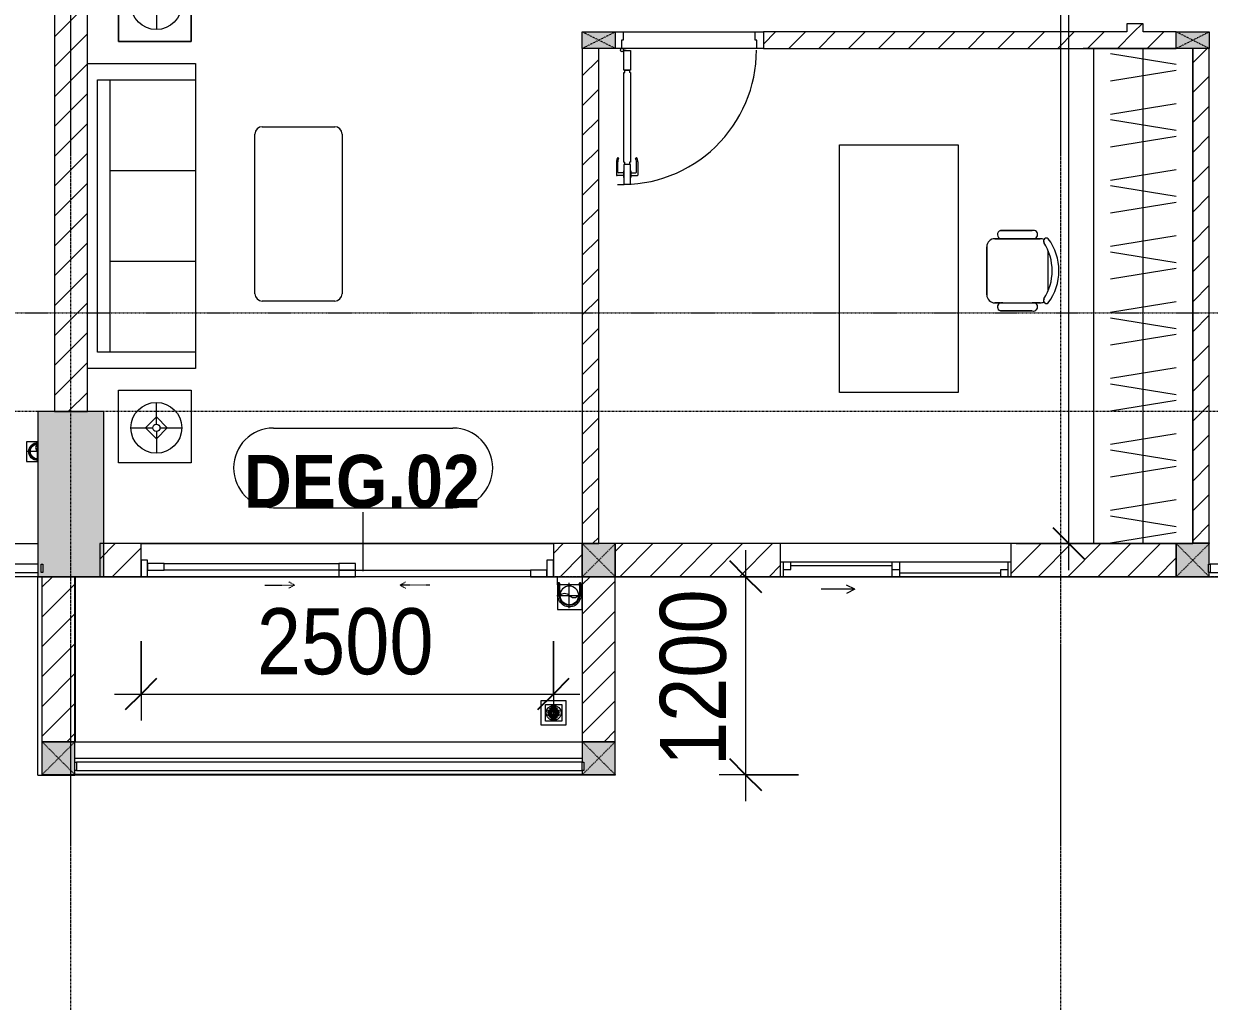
# Model space of a CAD drawing. Header units: millimetres. Extents: x 962 to 241049, y -15958 to 84407.
# Drawn here: x 162846 to 170032, y 21964 to 27887 of the extents above; entities that cross this region are included whole.
import ezdxf

# ---------------------------------------------------------------- set-up
doc = ezdxf.new("R2010")
doc.units = ezdxf.units.MM
for name, pattern in [('Dash', [6, 3, -3]), ('Dash Dot 3_16_', [7.9375, 4.7625, -1.5875, 0, -1.5875]), ('Grid Line', [22.225, 12.7, -3.175, 3.175, -3.175]), ('IMPORT-CENTER _3_', [10.16, 6.35, -1.27, 1.27, -1.27])]:
    doc.linetypes.add(name, pattern=pattern)
for name, color, linetype, lineweight in [('0-1', 7, 'Continuous', 5), ('A-ANNO-DIMS', 211, 'Continuous', 9), ('A-ANNO-DIMS-160', 211, 'Continuous', 9), ('A-DETL-GENF-1', 9, 'Continuous', 9), ('A-DOOR', 31, 'Continuous', 9), ('A-DOOR-1', 254, 'Continuous', 9), ('A-DOOR-2', 9, 'Continuous', 9), ('A-DOOR-FRAM', 31, 'Continuous', 9), ('A-DOOR-HDLN', 31, 'Dash', 9), ('A-DOOR-IDEN', 31, 'Continuous', 9), ('A-FLOR', 192, 'Continuous', 9), ('A-FLOR-1', 250, 'Continuous', 9), ('A-FLOR-2', 9, 'Continuous', 9), ('A-FLOR-HRAL', 11, 'Continuous', 9), ('A-FLOR-HRAL-1', 254, 'Continuous', 9), ('A-FLOR-HRAL-2', 9, 'Continuous', 9), ('A-GLAZ', 151, 'Continuous', 9), ('A-WALL', 113, 'Continuous', 9), ('A-WALL-1', 253, 'Continuous', 18), ('A-WALL-2', 9, 'Continuous', 9), ('A-WALL-3', 113, 'Continuous', 18), ('A-WALL-PATT-1', 10, 'Continuous', 9), ('A-WALL-PATT-2', 111, 'Continuous', 9), ('G-ANNO-SYMB-1', 111, 'Dash Dot 3_16_', 18), ('G-IMPT', 8, 'Continuous', 9), ('G-IMPT-2', 8, 'IMPORT-CENTER _3_', 9), ('I-FURN', 30, 'Continuous', 9), ('I-FURN-1', 254, 'Continuous', 9), ('M-EQPM', 50, 'Continuous', 9), ('S-COLS', 52, 'Continuous', 9), ('S-COLS-1', 52, 'Continuous', 5), ('S-COLS-2', 7, 'Continuous', 18), ('S-COLS-4', 254, 'Continuous', 9), ('S-COLS-5', 253, 'Continuous', 18), ('S-COLS-6', 52, 'Continuous', 18), ('S-COLS-7', 52, 'Dash', 9), ('S-COLS-HDLN', 52, 'Dash', 9), ('S-COLS-HDLN-1', 9, 'Dash', 9), ('S-GRID-1', 1, 'Grid Line', 9)]:
    doc.layers.add(name, color=color, linetype=linetype, lineweight=lineweight)
doc.styles.add('Arial_B_5', font='arialbd_0.ttf', dxfattribs={"width": 0.9, "height": 320})
doc.styles.add('UTM Avo', font='UTM Avo.ttf', dxfattribs={"width": 0.9, "height": 400})
doc.dimstyles.new('1_Dim_chi_tiet_2_5', dxfattribs={"dimscale": 304.8, "dimtxt": 399.720379, "dimasz": 0.629921, "dimexe": 0.524934, "dimexo": 0.0625, "dimgap": 0.052493, "dimtad": 1, "dimdec": 0, "dimrnd": 5, "dimzin": 0, "dimdsep": 46, "dimtxsty": 'UTM Avo', "dimblk1": 'OBLIQUE', "dimblk2": 'OBLIQUE', "dimsah": 1, "dimcen": 0.09, "dimdle": 0.524934, "dimazin": 0, "dimtfac": 1, "dimtdec": 4, "dimtix": 1, "dimtmove": 0, "dimatfit": 3, "dimfxl": 1.049869, "dimfxlon": 1, "dimtvp": 1, "dimtolj": 1, "dimtzin": 0, "dimarcsym": 2})
doc.dimstyles.new('1_Dim_chi_tiet_2_5_1', dxfattribs={"dimscale": 304.8, "dimtxt": 399.720379, "dimasz": 0.629921, "dimexe": 0.524934, "dimexo": 0.0625, "dimgap": 0.052493, "dimtad": 1, "dimdec": 0, "dimrnd": 5, "dimzin": 0, "dimdsep": 46, "dimtxsty": 'UTM Avo', "dimblk1": 'OBLIQUE', "dimblk2": 'OBLIQUE', "dimsah": 1, "dimcen": 0.09, "dimdle": 0.524934, "dimazin": 0, "dimtfac": 1, "dimtdec": 4, "dimtix": 1, "dimtmove": 0, "dimatfit": 3, "dimfxl": 1.049869, "dimfxlon": 1, "dimtvp": 1, "dimtolj": 1, "dimtzin": 0, "dimarcsym": 2})
pattern_1 = [(45, (0, 0), (-90.50967, 90.50967), [])]
pattern_2 = [(45, (63179.03, 0), (-90.50967, 90.50967), [])]

# ---------------------------------------------------------------- blocks, each defined once
blk = doc.blocks.new('NCV_TKTC_KET CAU_rvt-1-TKCS_MB TẦNG 1')
at = {"layer": 'S-COLS-1'}
h = blk.add_hatch(color=256, dxfattribs=at)
h.paths.add_polyline_path([(100152.6, 24536.9), (100152.6, 25536.9), (99752.6, 25536.9), (99752.6, 24536.9), (99782.6, 24536.9)])
h.paths.add_polyline_path([(99782.6, 24561.9), (99772.6, 24561.9), (99772.6, 24611.9), (99782.6, 24611.9)])
at = {"layer": 'A-FLOR-1'}
for p, q in [((106852.6, 24736.9), (106852.6, 24741.9)), ((103252.6, 23336.9), (103252.6, 24536.9)), ((106852.6, 24535.2), (107977.6, 24535.2)), ((99977.5, 23336.9), (103052.6, 23336.9))]:
    blk.add_line(p, q, dxfattribs=at)
at = {"layer": 'S-COLS-2'}
for p, q in [((100152.6, 25536.9), (99752.6, 25536.9)), ((99752.6, 25536.9), (99752.6, 24536.9)), ((100152.6, 24536.9), (100152.6, 25536.9)), ((99752.6, 24536.9), (100152.6, 24536.9))]:
    blk.add_line(p, q, dxfattribs=at)
blk = doc.blocks.new('DOOR_CW_01 CANH MO-PANEL KINH - DIW_01-900x2200-CỬA GỖ VÂN LAMINATE-V5-TKCS_MB TẦNG 1')
at = {"layer": 'A-DETL-GENF-1'}
for p, q in [((-397, -182), (-397, -62)), ((-397, -62), (-357, -62)), ((-357, -62), (-357, -182)), ((-357, -182), (-397, -182)), ((-397, -196), (-391, -196)), ((-397, -738), (-397, -196)), ((-391, -196), (-391, -182)), ((-391, -182), (-363, -182)), ((-363, -182), (-363, -196)), ((-357, -196), (-363, -196)), ((-357, -196), (-357, -738)), ((-433.9, -711.2), (-427.3, -715.8)), ((-320.1, -711.2), (-326.7, -715.8)), ((-442, -737), (-442, -816.5)), ((-434, -799.5), (-434, -737)), ((-397, -738), (-391, -738)), ((-357, -752), (-397, -752)), ((-397, -752), (-397, -872)), ((-391, -752), (-391, -738)), ((-363, -752), (-391, -752)), ((-357, -738), (-363, -738)), ((-363, -738), (-363, -752)), ((-357, -872), (-357, -752)), ((-320, -799.5), (-320, -737)), ((-312, -737), (-312, -816.5)), ((-399, -820.5), (-438, -820.5)), ((-399, -803.5), (-430, -803.5)), ((-399, -792.2), (-399, -831.8)), ((-397, -792.2), (-399, -792.2)), ((-399, -831.8), (-397, -831.8)), ((-397, -792.2), (-397, -831.8)), ((-357, -792.2), (-357, -831.8)), ((-357, -792.2), (-355, -792.2)), ((-355, -831.8), (-357, -831.8)), ((-355, -792.2), (-355, -831.8)), ((-355, -803.5), (-324, -803.5)), ((-355, -820.5), (-316, -820.5)), ((-397, -872), (-357, -872))]:
    blk.add_line(p, q, dxfattribs=at)
blk.add_circle((-407, -60), 10, dxfattribs=at)
for centre, radius, start, end in [((-407, -60), 814, 268, 0), ((-397, -737), 45, 145, 180), ((-397, -737), 37, 145, 180), ((-357, -737), 37, 0, 35), ((-357, -737), 45, 360, 35), ((-438, -816.5), 4, 180, 270), ((-430, -799.5), 4, 180, 270), ((-324, -799.5), 4, 270, 0), ((-316, -816.5), 4, 270, 0)]:
    blk.add_arc(centre, radius, start, end, dxfattribs=at)
at = {"layer": 'A-DOOR-2'}
for p, q in [((-448.4, 50), (-400, 50)), ((-400, 50), (-400, 0)), ((400, 0), (400, 50)), ((400, 50), (450, 50)), ((450, 50), (450, -50)), ((-410, -50), (-448.4, -50)), ((-410, 0), (-410, -50)), ((-400, 0), (-410, 0)), ((-407, -50), (-382, -50)), ((410, 0), (400, 0)), ((410, -50), (410, 0)), ((450, -50), (410, -50))]:
    blk.add_line(p, q, dxfattribs=at)
blk = doc.blocks.new('TU DO LV A - TU DO LV A-451134-TKCS_MB TẦNG 1')
at = {"layer": 'I-FURN'}
for p, q in [((0, 0), (3000, 0)), ((4.3, -101), (68.9, -499)), ((169, -101), (104.4, -499)), ((202.5, -101), (267.1, -499)), ((404.3, -101), (468.9, -499)), ((569, -101), (504.4, -499)), ((602.5, -101), (667.1, -499)), ((804.3, -101), (868.9, -499)), ((969, -101), (904.4, -499)), ((1002.5, -101), (1067.1, -499)), ((1204.3, -101), (1268.9, -499)), ((1369, -101), (1304.4, -499)), ((1402.5, -101), (1467.1, -499)), ((1604.3, -101), (1668.9, -499)), ((1769, -101), (1704.4, -499)), ((1802.5, -101), (1867.1, -499)), ((2004.3, -101), (2068.9, -499)), ((2169, -101), (2104.4, -499)), ((2202.5, -101), (2267.1, -499)), ((2404.3, -101), (2468.9, -499)), ((2569, -101), (2504.4, -499)), ((2602.5, -101), (2667.1, -499)), ((2804.3, -101), (2868.9, -499)), ((2969, -101), (2904.4, -499)), ((0, -300), (3000, -300)), ((5, -600), (0, -600))]:
    blk.add_line(p, q, dxfattribs=at)
at = {"layer": 'I-FURN-1'}
for p, q in [((0, 0), (3000, 0)), ((5, -600), (0, -600))]:
    blk.add_line(p, q, dxfattribs=at)
blk = doc.blocks.new('BAN LV A - BAN LV A_dwg_ban hoc2-348006-TKCS_MB TẦNG 1')
at = {"layer": 'I-FURN'}
for p, q in [((145.8, 437.4), (-145.8, 437.4)), ((-194.4, 388.8), (-194.4, 113.4)), ((194.4, 113.4), (194.4, 388.8)), ((-243, 354.4), (-243, 162)), ((194.4, 351.4), (194.4, 150.8)), ((243.7, 162), (243.7, 354.4)), ((-120.5, 64.8), (120.5, 64.8))]:
    blk.add_line(p, q, dxfattribs=at)
at = {"layer": 'I-FURN', "flags": 128}
blk.add_lwpolyline([(-737.8, 610.5), (-737.8, 1330.5), (-154.9, 1330.5), (762.2, 1330.5), (762.2, 610.5)], close=True, dxfattribs=at)
at = {"layer": 'I-FURN'}
for centre, radius, start, end in [((-145.8, 388.8), 48.6, 90, 180), ((145.8, 388.8), 48.6, 360, 90), ((-218.7, 347.3), 25.3, 343.7398, 163.7398), ((219.4, 347.3), 25.3, 16.2602, 170.70537), ((-218.7, 154.9), 25.3, 163.7398, 16.2602), ((219.4, 154.9), 25.3, 189.29463, 16.2602), ((-180.2, 75.4), 17.8, 57.97259, 216.69006), ((-145.8, 113.4), 48.6, 180, 207.58444), ((0, 359.3), 318.2, 237.57575, 302.42425), ((180.2, 75.4), 17.8, 323.30994, 122.02741), ((145.8, 113.4), 48.6, 332.41556, 0), ((0, 324), 324, 233.1301, 306.8699)]:
    blk.add_arc(centre, radius, start, end, dxfattribs=at)
blk = doc.blocks.new('BAN LV A - BAN LV A_dwg-348005-TKCS_MB TẦNG 1')
at = {"extrusion": (0, 0, -1), "zscale": -1, "rotation": 180}
blk.add_blockref('BAN LV A - BAN LV A_dwg_ban hoc2-348006-TKCS_MB TẦNG 1', (-729, 1383.7), dxfattribs=at)
blk = doc.blocks.new('BAN LV A - BAN LV A-401069-TKCS_MB TẦNG 1')
at = {"layer": 'I-FURN-1'}
for p, q in [((-8.8, -53.2), (1491.2, -53.2)), ((-8.8, -773.2), (-8.8, -53.2)), ((1491.2, -53.2), (1491.2, -773.2)), ((1491.2, -773.2), (-8.8, -773.2)), ((534.6, -1029.3), (534.6, -994.9)), ((583.2, -946.3), (874.8, -946.3)), ((923.4, -994.9), (923.4, -1032.3)), ((486, -1221.7), (486, -1029.3)), ((972.7, -1029.3), (972.7, -1221.7)), ((534.6, -1270.3), (534.6, -1235.9)), ((923.4, -1232.9), (923.4, -1270.3))]:
    blk.add_line(p, q, dxfattribs=at)
for centre, radius, start, end in [((583.2, -994.9), 48.6, 90, 180), ((874.8, -994.9), 48.6, 0, 90), ((510.3, -1036.4), 25.3, 16.2602, 163.7398), ((948.4, -1036.4), 25.3, 16.2602, 170.70537), ((510.3, -1228.8), 25.3, 163.7398, 343.7398), ((548.9, -1308.3), 17.8, 119.40397, 216.69006), ((583.2, -1270.3), 48.6, 180, 207.58444), ((874.8, -1270.3), 48.6, 332.41556, 0), ((909.2, -1308.3), 17.8, 323.30994, 60.59603), ((948.4, -1228.8), 25.3, 189.29463, 16.2602), ((729, -1059.7), 324, 233.1301, 306.8699)]:
    blk.add_arc(centre, radius, start, end, dxfattribs=at)
at = {"extrusion": (0, 0, -1), "zscale": -1, "rotation": 180}
blk.add_blockref('BAN LV A - BAN LV A_dwg-348005-TKCS_MB TẦNG 1', (0, 0), dxfattribs=at)
blk = doc.blocks.new('LOBBY_SOFA_1 - LOBBY_SOFA_1-852725-TKCS_MB TẦNG 1')
at = {"layer": 'I-FURN'}
for p, q in [((-2128.3, 1548.5), (-1160.3, 1548.5)), ((-2172.3, 1064.5), (-2172.3, 1504.5)), ((-1116.3, 1504.5), (-1116.3, 1064.5)), ((-1160.3, 1020.5), (-2128.3, 1020.5)), ((-2556, 660), (-708, 660)), ((-2556, 4.9), (-2556, 660)), ((-2457, 66), (-2457, 660)), ((-1907, 143), (-1907, 660)), ((-1357, 143), (-1357, 660)), ((-807, 660), (-807, 66)), ((-708, 660), (-708, 4.9)), ((-2688.2, 633.5), (-3128.2, 633.5)), ((-3128.2, 633.5), (-3128.2, 193.5)), ((-2915.4, 445), (-2915.4, 577)), ((-2688.2, 193.5), (-2688.2, 633.5)), ((-575.9, 633.5), (-135.9, 633.5)), ((-575.9, 193.5), (-575.9, 633.5)), ((-348.6, 445), (-348.6, 577)), ((-135.9, 633.5), (-135.9, 193.5)), ((-2981.4, 423), (-2915.4, 489)), ((-2915.4, 489), (-2849.4, 423)), ((-348.6, 489), (-414.6, 423)), ((-282.6, 423), (-348.6, 489)), ((-2937.4, 423), (-3069.4, 423)), ((-2915.4, 357), (-2981.4, 423)), ((-2849.4, 423), (-2915.4, 357)), ((-2915.4, 269), (-2915.4, 401)), ((-2893.4, 423), (-2761.4, 423)), ((-370.6, 423), (-502.6, 423)), ((-414.6, 423), (-348.6, 357)), ((-348.6, 357), (-282.6, 423)), ((-348.6, 269), (-348.6, 401)), ((-326.6, 423), (-194.6, 423)), ((-3128.2, 193.5), (-2688.2, 193.5)), ((-135.9, 193.5), (-575.9, 193.5)), ((-807, 143), (-2457, 143)), ((-807, 66), (-2457, 66))]:
    blk.add_line(p, q, dxfattribs=at)
for centre, radius in [((-2915.4, 423), 154), ((-348.6, 423), 154), ((-2915.4, 423), 22), ((-348.6, 423), 22)]:
    blk.add_circle(centre, radius, dxfattribs=at)
for centre, start, end in [((-2128.3, 1504.5), 90, 180), ((-1160.3, 1504.5), 0, 90), ((-2128.3, 1064.5), 180, 270), ((-1160.3, 1064.5), 270, 0)]:
    blk.add_arc(centre, 44, start, end, dxfattribs=at)
at = {"layer": 'I-FURN-1'}
for p, q in [((-2128.3, 1548.5), (-1160.3, 1548.5)), ((-2172.3, 1064.5), (-2172.3, 1504.5)), ((-1116.3, 1504.5), (-1116.3, 1064.5)), ((-1160.3, 1020.5), (-2128.3, 1020.5)), ((-2556, 660), (-708, 660)), ((-2556, 4.9), (-2556, 660)), ((-708, 660), (-708, 4.9)), ((-3128.2, 633.5), (-2688.2, 633.5)), ((-3128.2, 193.5), (-3128.2, 633.5)), ((-2688.2, 633.5), (-2688.2, 193.5)), ((-575.9, 633.5), (-135.9, 633.5)), ((-575.9, 193.5), (-575.9, 633.5)), ((-135.9, 633.5), (-135.9, 193.5)), ((-2688.2, 193.5), (-3128.2, 193.5)), ((-135.9, 193.5), (-575.9, 193.5))]:
    blk.add_line(p, q, dxfattribs=at)
for centre, start, end in [((-2128.3, 1504.5), 90, 180), ((-1160.3, 1504.5), 0, 90), ((-2128.3, 1064.5), 180, 270), ((-1160.3, 1064.5), 270, 0)]:
    blk.add_arc(centre, 44, start, end, dxfattribs=at)
blk = doc.blocks.new('Railing - 50 x 10mm-457210-TKCS_MB TẦNG 1')
at = {"layer": 'A-FLOR-HRAL-2'}
for p, q in [((25, 5), (-25, 5)), ((-25, 5), (-25, -5)), ((25, -5), (25, 5)), ((-25, -5), (25, -5))]:
    blk.add_line(p, q, dxfattribs=at)
blk = doc.blocks.new('Railing - Railing-641383-TKCS_MB TẦNG 1')
at = {"layer": 'A-FLOR-HRAL-2'}
for p, q in [((85044.1, 15351.2), (83949.1, 15351.2)), ((83949.1, 15301.2), (85044.1, 15301.2))]:
    blk.add_line(p, q, dxfattribs=at)
at = {"extrusion": (0, 0, -1), "zscale": -1, "rotation": 90.00000000000072}
for p in [(-83944.1, 15326.2), (-85069.1, 15326.2)]:
    blk.add_blockref('Railing - 50 x 10mm-457210-TKCS_MB TẦNG 1', p, dxfattribs=at)
blk = doc.blocks.new('Railing - Railing-641386-TKCS_MB TẦNG 1')
at = {"layer": 'A-FLOR-HRAL-2'}
for p, q in [((76844.1, 15351.2), (75749.1, 15351.2)), ((75749.1, 15301.2), (76844.1, 15301.2))]:
    blk.add_line(p, q, dxfattribs=at)
at = {"extrusion": (0, 0, -1), "zscale": -1, "rotation": 90.00000000000072}
for p in [(-75744.1, 15326.2), (-76869.1, 15326.2)]:
    blk.add_blockref('Railing - 50 x 10mm-457210-TKCS_MB TẦNG 1', p, dxfattribs=at)
blk = doc.blocks.new('G1_SOF - BO TRU - 100x200-746114-TKCS_MB TẦNG 1')
at = {"layer": 'S-COLS'}
blk.add_hatch(color=256, dxfattribs=at).paths.add_polyline_path([(-50, -100), (50, -100), (50, 100), (-50, 100)])
at = {"layer": 'S-COLS-5'}
for p, q in [((-50, 100), (50, 100)), ((-50, -100), (-50, 100)), ((50, 100), (50, -100)), ((50, -100), (-50, -100))]:
    blk.add_line(p, q, dxfattribs=at)
at = {"layer": 'S-COLS-HDLN-1'}
for p, q in [((50, -100), (-50, 100)), ((-50, -100), (50, 100))]:
    blk.add_line(p, q, dxfattribs=at)
blk = doc.blocks.new('NCV_TKTC_TANG 1_rvt-1-TKCS_MB TẦNG 1')
at = {"layer": 'A-WALL-PATT-1'}
h = blk.add_hatch(dxfattribs=at)
h.set_pattern_fill('FP_1', color=256, style=0, pattern_type=2)
h.set_pattern_definition(pattern_1)
h.paths.add_polyline_path([(106452.6, 27836.9), (106452.6, 27886.9), (106352.6, 27886.9), (106352.6, 27836.9)])
h.paths.add_polyline_path([(106452.6, 28786.9), (106452.6, 28836.9), (106352.6, 28836.9), (106352.6, 28786.9)])
h = blk.add_hatch(dxfattribs=at)
h.set_pattern_fill('FP_1', color=256, style=0, pattern_type=2)
h.set_pattern_definition(pattern_1)
h.paths.add_polyline_path([(104150.9, 27736.9), (106652.6, 27736.9), (106652.6, 27836.9), (104150.9, 27836.9)])
h = blk.add_hatch(dxfattribs=at)
h.set_pattern_fill('FP_1', color=256, style=0, pattern_type=2)
h.set_pattern_definition(pattern_1)
h.paths.add_polyline_path([(103152.6, 24736.9), (103152.6, 27736.9), (103052.6, 27736.9), (103052.6, 24736.9)])
h = blk.add_hatch(dxfattribs=at)
h.set_pattern_fill('FP_1', color=256, style=0, pattern_type=2)
h.set_pattern_definition(pattern_1)
h.paths.add_polyline_path([(106752.6, 24741.9), (106852.6, 24741.9), (106852.6, 27736.9), (106752.6, 27736.9), (106752.6, 25733.3)])
at = {"layer": 'A-FLOR-2'}
for p, q in [((103300.9, 27836.9), (104100.9, 27836.9)), ((104110.9, 27736.9), (103290.9, 27736.9)), ((106152.6, 27736.9), (106088.2, 27736.9)), ((106652.6, 27736.9), (106152.6, 27736.9)), ((106752.6, 27736.9), (106652.6, 27736.9)), ((106752.6, 24741.9), (106752.6, 27736.9)), ((100377.6, 24736.9), (102877.6, 24736.9)), ((102877.6, 24736.9), (100377.6, 24736.9)), ((106088.2, 24736.9), (106152.6, 24736.9)), ((106152.6, 24736.9), (106752.6, 24736.9)), ((106752.6, 24736.9), (106752.6, 24741.9)), ((106852.6, 24741.9), (106852.6, 24736.9)), ((99977.6, 24536.9), (99977.6, 23536.9)), ((100417.6, 24536.9), (101577.6, 24536.9)), ((99977.6, 23536.9), (103052.6, 23536.9))]:
    blk.add_line(p, q, dxfattribs=at)
at = {"layer": 'A-WALL-1'}
for p, q in [((106452.6, 27886.9), (106352.6, 27886.9)), ((106352.6, 27886.9), (106352.6, 27836.9)), ((106452.6, 27836.9), (106452.6, 27886.9)), ((106352.6, 27836.9), (104150.9, 27836.9)), ((104150.9, 27836.9), (104150.9, 27736.9)), ((106652.6, 27836.9), (106452.6, 27836.9)), ((103052.6, 27736.9), (103052.6, 24736.9)), ((103152.6, 24736.9), (103152.6, 27736.9)), ((104150.9, 27736.9), (106652.6, 27736.9)), ((106752.6, 27736.9), (106752.6, 24741.9)), ((106852.6, 24741.9), (106852.6, 27736.9)), ((103052.6, 24736.9), (103152.6, 24736.9)), ((106752.6, 24741.9), (106852.6, 24741.9))]:
    blk.add_line(p, q, dxfattribs=at)
at = {"layer": 'A-WALL-2'}
for p, q in [((103300.9, 27836.9), (104100.9, 27836.9)), ((104110.9, 27736.9), (103290.9, 27736.9)), ((98652.9, 24736.9), (99752.6, 24736.9)), ((99752.6, 24536.9), (98652.9, 24536.9))]:
    blk.add_line(p, q, dxfattribs=at)
at = {"layer": 'A-DOOR-1'}
blk.add_blockref('DOOR_CW_01 CANH MO-PANEL KINH - DIW_01-900x2200-CỬA GỖ VÂN LAMINATE-V5-TKCS_MB TẦNG 1', (103700.9, 27786.9), dxfattribs=at)
at = {"layer": 'A-FLOR-HRAL-1'}
for name in ['Railing - Railing-641386-TKCS_MB TẦNG 1', 'Railing - Railing-641383-TKCS_MB TẦNG 1']:
    blk.add_blockref(name, (22908.5, 9260.7), dxfattribs=at)
at = {"layer": 'I-FURN-1'}
for name, p, rotation in [('LOBBY_SOFA_1 - LOBBY_SOFA_1-852725-TKCS_MB TẦNG 1', (100047.7, 25090.4), 269.9999999999993), ('TU DO LV A - TU DO LV A-451134-TKCS_MB TẦNG 1', (106152.6, 24736.9), 89.9999999999999), ('BAN LV A - BAN LV A-401069-TKCS_MB TẦNG 1', (104557.8, 25661.2), 90.0000000000001)]:
    blk.add_blockref(name, p, dxfattribs=dict(at, rotation=rotation))
at = {"layer": 'S-COLS-4', "rotation": 90.00000000000037}
for p in [(103152.6, 27786.9), (106752.6, 27786.9)]:
    blk.add_blockref('G1_SOF - BO TRU - 100x200-746114-TKCS_MB TẦNG 1', p, dxfattribs=at)
blk = doc.blocks.new('1_FAMILY RVT - W01-WxH 1400x1400xmm-389822-TKCS_MB TẦNG 1')
at = {"layer": 'A-GLAZ'}
for p, q in [((248.4, 172.39), (299.2, 197.79)), ((248.4, 172.39), (299.2, 146.99)), ((248.4, 172.39), (451.6, 172.39)), ((-700, 96.19), (-700, -103.81)), ((700, 96.19), (-700, 96.19)), ((-700, 96.19), (-636.5, 96.19)), ((-680.95, 96.19), (-680.95, 7.29)), ((-636.5, 96.19), (-22.225, 96.19)), ((-636.5, 96.19), (-636.5, 51.74)), ((-636.5, 73.965), (-22.225, 73.965)), ((-22.225, 7.29), (-22.225, 96.19)), ((-22.225, 96.19), (22.225, 96.19)), ((22.225, 96.19), (680.95, 96.19)), ((22.225, 96.19), (22.225, 7.29)), ((680.95, 96.19), (700, 96.19)), ((680.95, 96.19), (680.95, 7.29)), ((700, -103.81), (700, 96.19)), ((-700, 7.29), (-680.95, 7.29)), ((-636.5, 51.74), (-680.95, 51.74)), ((-680.95, 7.29), (-22.225, 7.29)), ((22.225, 51.74), (-22.225, 51.74)), ((-22.225, 7.29), (22.225, 7.29)), ((22.225, 29.515), (636.5, 29.515)), ((22.225, 7.29), (636.5, 7.29)), ((636.5, 51.74), (636.5, 7.29)), ((680.95, 51.74), (636.5, 51.74)), ((636.5, 7.29), (700, 7.29)), ((-700, -103.81), (700, -103.81))]:
    blk.add_line(p, q, dxfattribs=at)
blk = doc.blocks.new('DEG_02-DEG_03 - DEG_02-2500x2400mm-CỬA ĐI 02 CÁNH TRƯỢT-625766-TKCS_MB TẦNG 1')
at = {"layer": 'A-DOOR'}
for p, q in [((-1110, 100), (-1210, 100)), ((-1210, 100), (-1210, 60)), ((-1110, 60), (-1110, 100)), ((-1110, 100), (-50, 100)), ((50, 100), (-50, 100)), ((-50, 100), (-50, 60)), ((50, 60), (50, 100)), ((-1210, 60), (-1110, 60)), ((-50, 60), (-1110, 60)), ((50, 60), (-50, 60)), ((-50, 60), (-50, 20)), ((-50, 60), (50, 60)), ((-50, 20), (50, 20)), ((50, 20), (50, 60)), ((50, 60), (1110, 60)), ((1110, 20), (50, 20)), ((1210, 60), (1110, 60)), ((1110, 60), (1110, 20)), ((1110, 20), (1210, 20)), ((1210, 20), (1210, 60))]:
    blk.add_line(p, q, dxfattribs=at)
at = {"layer": 'A-DOOR-FRAM'}
for p, q in [((-1210, 100), (-1250, 100)), ((-1250, 100), (-1250, 0)), ((-1210, 0), (-1210, 100)), ((1250, 100), (1210, 100)), ((1210, 100), (1210, 0)), ((1250, 0), (1250, 100)), ((-1250, 0), (-1210, 0)), ((1210, 0), (1250, 0))]:
    blk.add_line(p, q, dxfattribs=at)
at = {"layer": 'A-DOOR-HDLN'}
for p, q in [((-500.4, 151.1), (-320.4, 151.1)), ((-320.4, 151.1), (-355, 171.1)), ((-320.4, 151.1), (-355, 131.1)), ((320.4, 151.1), (355, 171.1)), ((320.4, 151.1), (355, 131.1)), ((500.4, 151.1), (320.4, 151.1))]:
    blk.add_line(p, q, dxfattribs=at)
blk = doc.blocks.new('Railing - 50 x 10mm-1251311-TKCS_MB TẦNG 1')
at = {"layer": 'A-FLOR-HRAL'}
for p, q in [((25, 5), (-25, 5)), ((-25, 5), (-25, -5)), ((25, -5), (25, 5)), ((-25, -5), (25, -5))]:
    blk.add_line(p, q, dxfattribs=at)
blk = doc.blocks.new('Railing - Railing-1602768-TKCS_MB TẦNG 1')
at = {"layer": 'A-FLOR-HRAL'}
for p, q in [((103052.5, 23412.4), (99987.5, 23412.4)), ((99987.5, 23362.4), (103052.5, 23362.4))]:
    blk.add_line(p, q, dxfattribs=at)
at = {"extrusion": (0, 0, -1), "zscale": -1, "rotation": 90}
for p in [(-99982.5, 23387.4), (-103057.5, 23387.4)]:
    blk.add_blockref('Railing - 50 x 10mm-1251311-TKCS_MB TẦNG 1', p, dxfattribs=at)
blk = doc.blocks.new('TKTC_XREF_251221_MB TANG 1 - TKTC_XREF_260130_MB TANG 1_dwg_THU NUOC - THU NUOC-444531-TKCS_MB TẦNG 1-4202124-TKCS_MB TẦNG 1')
at = {"layer": 'M-EQPM'}
for p, q in [((-23.3, 10.8), (40.9, 10.8)), ((40.9, 4.8), (-23.3, 4.8)), ((-11, 23.3), (28.5, 23.3)), ((28.5, 17.3), (-11, 17.3)), ((-1.1, 35.6), (18.5, 35.6)), ((18.5, 29.6), (-1.1, 29.6)), ((-23.3, -13.6), (40.9, -13.6)), ((40.9, -19.6), (-23.3, -19.6)), ((-11, -26.1), (28.5, -26.1)), ((28.5, -32.1), (-11, -32.1)), ((-1.1, -38.5), (18.5, -38.5)), ((18.5, -44.5), (-1.1, -44.5))]:
    blk.add_line(p, q, dxfattribs=at)
at = {"layer": 'M-EQPM', "flags": 128}
for points in [[(83.7, -79.4), (83.7, 70.6), (-66.3, 70.6), (-66.3, -79.4)], [(58.7, -54.4), (58.7, 45.6), (-41.3, 45.6), (-41.3, -54.4)]]:
    blk.add_lwpolyline(points, close=True, dxfattribs=at)
for points in [[(-23.3, -1.2), (0.7, -1.2), (0.7, -7.2), (-23.3, -7.2)], [(40.9, -7.2), (16.7, -7.2), (16.7, -1.2), (40.9, -1.2)]]:
    blk.add_lwpolyline(points, dxfattribs=at)
at = {"layer": 'M-EQPM'}
for centre, radius, start, end in [((8.7, -4.4), 45, 360, 180), ((8.7, -4.4), 45, 360, 180), ((-23.3, 7.8), 3, 90, 270), ((-11, 20.3), 3, 90, 270), ((-1.1, 32.6), 3, 90, 270), ((18.5, 32.6), 3, 270, 90), ((28.5, 20.3), 3, 270, 90), ((40.9, 7.8), 3, 270, 90), ((8.7, -4.4), 45, 180, 360), ((8.7, -4.4), 45, 180, 360), ((-23.3, -4.2), 3, 90, 270), ((-23.3, -16.6), 3, 90, 270), ((-11, -29.1), 3, 90, 270), ((-1.1, -41.5), 3, 90, 270), ((18.5, -41.5), 3, 270, 90), ((28.5, -29.1), 3, 270, 90), ((40.9, -4.2), 3, 270, 90), ((40.9, -16.6), 3, 270, 90)]:
    blk.add_arc(centre, radius, start, end, dxfattribs=at)
blk = doc.blocks.new('TKTC_XREF_251221_MB TANG 1 - TKTC_XREF_260130_MB TANG 1_dwg_CUM U_DN100-4202115-TKCS_MB TẦNG 1')
at = {"layer": 'G-IMPT'}
blk.add_hatch(color=256, dxfattribs=at).paths.add_polyline_path([(0, -61), (0, -57), (14.8, -55.1), (28.5, -49.4), (40.3, -40.3), (49.4, -28.5), (55.1, -14.8), (57, 0), (55.1, 14.8), (49.4, 28.5), (40.3, 40.3), (28.5, 49.4), (14.8, 55.1), (0, 57), (0, 61), (15.8, 58.9), (30.5, 52.8), (43.1, 43.1), (52.8, 30.5), (58.9, 15.8), (61, 0), (58.9, -15.8), (52.8, -30.5), (43.1, -43.1), (30.5, -52.8), (15.8, -58.9)])
for p, q in [((-79.1, 66.6), (-79.1, 63.4)), ((-76.6, 66.6), (-76.6, 63.4)), ((-74.6, 66.6), (-74.6, 63.4)), ((-72.7, 69.3), (-72.7, 60.7)), ((-66.9, 67.9), (-71.7, 67.9)), ((-66.9, 62.1), (-71.7, 62.1)), ((-65, 69), (0, 69)), ((-79.1, -63.4), (-79.1, -66.6)), ((-76.6, -63.4), (-76.6, -66.6)), ((-74.6, -63.4), (-74.6, -66.6)), ((-72.7, -60.7), (-72.7, -69.3)), ((-66.9, -62.1), (-71.7, -62.1)), ((-66.9, -67.9), (-71.7, -67.9)), ((-65, -69), (0, -69))]:
    blk.add_line(p, q, dxfattribs=at)
at = {"layer": 'G-IMPT', "flags": 128}
for points in [[(-66.9, 70.8), (-66.9, 72.7), (-65, 72.7), (-65, 57.3), (-66.9, 57.3), (-66.9, 59.2)], [(-72.7, 67.6), (-78.1, 67.6), (-78.1, 62.4), (-72.7, 62.4)], [(-71.7, 59.2), (-66.9, 59.2), (-66.9, 70.8), (-71.7, 70.8)], [(-65, 61), (0, 61), (0, 57)], [(-72.7, -62.4), (-78.1, -62.4), (-78.1, -67.6), (-72.7, -67.6)], [(-71.7, -70.8), (-66.9, -70.8), (-66.9, -59.2), (-71.7, -59.2)], [(-66.9, -59.2), (-66.9, -57.3), (-65, -57.3), (-65, -72.7), (-66.9, -72.7), (-66.9, -70.8)], [(-65, -61), (0, -61), (0, -57)]]:
    blk.add_lwpolyline(points, dxfattribs=at)
at = {"layer": 'G-IMPT'}
for centre, radius, start, end in [((-78.1, 66.6), 0.96, 90, 180), ((-78.1, 63.4), 0.96, 180, 270), ((-71.1, 69.3), 1.56, 112.61986, 247.38014), ((-67.9, 65), 4.8, 143.1301, 216.8699), ((-71.1, 60.7), 1.56, 112.61986, 247.38014), ((0, 0), 69, 270, 90), ((0, 0), 61, 270, 90), ((0, 0), 57, 270, 90), ((-78.1, -63.4), 0.96, 90, 180), ((-78.1, -66.6), 0.96, 180, 270), ((-71.1, -60.7), 1.56, 112.61986, 247.38014), ((-67.9, -65), 4.8, 143.1301, 216.8699), ((-71.1, -69.3), 1.56, 112.61986, 247.38014)]:
    blk.add_arc(centre, radius, start, end, dxfattribs=at)
blk = doc.blocks.new('TKTC_XREF_251221_MB TANG 1 - TKTC_XREF_260130_MB TANG 1_dwg_$cc-4202121-TKCS_MB TẦNG 1')
at = {"layer": 'G-IMPT'}
blk.add_circle((0, 0), 0.5, dxfattribs=at)
for centre, radius, start, end in [((0, 0), 0.5, 90, 270), ((0.188, 0.25), 0.313, 126.8699, 233.1301), ((-0.188, -0.25), 0.313, 306.8699, 53.1301)]:
    blk.add_arc(centre, radius, start, end, dxfattribs=at)
at = {"layer": 'G-IMPT-2'}
for p, q in [((0, -0.673), (0, 0.673)), ((-0.673, 0), (0.673, 0))]:
    blk.add_line(p, q, dxfattribs=at)
blk = doc.blocks.new('TKTC_XREF_251221_MB TANG 1 - TKTC_XREF_260130_MB TANG 1_dwg_CUM U_DN100-V167-TKCS_MB TẦNG 1')
at = {"layer": 'G-IMPT'}
blk.add_hatch(color=256, dxfattribs=at).paths.add_polyline_path([(0, -61), (0, -57), (14.8, -55.1), (28.5, -49.4), (40.3, -40.3), (49.4, -28.5), (55.1, -14.8), (57, 0), (55.1, 14.8), (49.4, 28.5), (40.3, 40.3), (28.5, 49.4), (14.8, 55.1), (0, 57), (0, 61), (15.8, 58.9), (30.5, 52.8), (43.1, 43.1), (52.8, 30.5), (58.9, 15.8), (61, 0), (58.9, -15.8), (52.8, -30.5), (43.1, -43.1), (30.5, -52.8), (15.8, -58.9)])
for p, q in [((0, 61), (0, 57)), ((0, -61), (0, -57))]:
    blk.add_line(p, q, dxfattribs=at)
for radius in [69, 61, 57]:
    blk.add_arc((0, 0), radius, 270, 90, dxfattribs=at)
blk = doc.blocks.new('TKTC_XREF_251221_MB TANG 1 - TKTC_XREF_260130_MB TANG 1_dwg_$cc-V168-TKCS_MB TẦNG 1')
at = {"layer": 'G-IMPT'}
for centre, radius, start, end in [((0, 0), 0.5, 87.62484, 271.77873), ((0, 0), 0.5, 90, 270), ((0.188, 0.25), 0.313, 126.8699, 233.1301), ((-0.188, -0.25), 0.313, 40.14471, 53.1301), ((-0.188, -0.25), 0.312, 306.8699, 318.99209)]:
    blk.add_arc(centre, radius, start, end, dxfattribs=at)
at = {"layer": 'G-IMPT-2'}
for p, q in [((-0.673, 0), (0.031, 0)), ((0, -0.673), (0, 0.673))]:
    blk.add_line(p, q, dxfattribs=at)
blk = doc.blocks.new('TKTC_XREF_251221_MB TANG 1 - TKTC_XREF_260130_MB TANG 1_dwg-4202109-TKCS_MB TẦNG 1')
at = {"layer": 'G-IMPT'}
blk.add_line((-103399.1, -375992.1), (-103469, -375992.1), dxfattribs=at)
at = {"layer": 'G-IMPT', "flags": 128}
for points in [[(-103469, -375992), (-103469, -376111.5), (-103399.1, -376111.5)], [(-100099.1, -376809.7), (-100099.4, -376858.9), (-100249.9, -376858.9), (-100249.6, -376809.7)]]:
    blk.add_lwpolyline(points, dxfattribs=at)
blk.add_lwpolyline([(-100249.6, -376859), (-100249.6, -377008.7), (-100099.3, -377008.7), (-100099.3, -376859)], close=True, dxfattribs=at)
at = {"xscale": 90.00000000005114, "yscale": 90.00000000005114, "zscale": 90.00000000005114, "rotation": 0.304717521727566}
blk.add_blockref('TKTC_XREF_251221_MB TANG 1 - TKTC_XREF_260130_MB TANG 1_dwg_$cc-V168-TKCS_MB TẦNG 1', (-103401.9, -376049.6), dxfattribs=at)
at = {"extrusion": (0, 0, -1)}
for name, p, xscale, yscale, zscale, rotation in [('TKTC_XREF_251221_MB TANG 1 - TKTC_XREF_260130_MB TANG 1_dwg_CUM U_DN100-V167-TKCS_MB TẦNG 1', (103400.3, -376051.4), 0.789473684210524, 0.789473684210524, -0.7894736842105241, 0.06930925665188988), ('TKTC_XREF_251221_MB TANG 1 - TKTC_XREF_260130_MB TANG 1_dwg_$cc-4202121-TKCS_MB TẦNG 1', (100178.1, -376923.9), 113.7150000000073, 113.7150000000073, -113.7150000000073, 89.99900866374671), ('TKTC_XREF_251221_MB TANG 1 - TKTC_XREF_260130_MB TANG 1_dwg_CUM U_DN100-4202115-TKCS_MB TẦNG 1', (100177.2, -376923.9), 0.9975000000000007, 0.9975000000000007, -0.9975000000000008, 270.0009913382951)]:
    blk.add_blockref(name, p, dxfattribs=dict(at, xscale=xscale, yscale=yscale, zscale=zscale, rotation=rotation))
at = {"extrusion": (0, 0, -1), "zscale": -1}
blk.add_blockref('TKTC_XREF_251221_MB TANG 1 - TKTC_XREF_260130_MB TANG 1_dwg_THU NUOC - THU NUOC-444531-TKCS_MB TẦNG 1-4202124-TKCS_MB TẦNG 1', (100264.5, -377630.4), dxfattribs=at)
blk = doc.blocks.new('TKTC_XREF_251221_MB TANG 1 - TKTC_XREF_251221_MB TANG 1-2038492-TKCS_MB TẦNG 1')
blk.add_blockref('TKTC_XREF_251221_MB TANG 1 - TKTC_XREF_260130_MB TANG 1_dwg-4202109-TKCS_MB TẦNG 1', (169499.1, 384109.7))
blk = doc.blocks.new('G1_SOF - BO TRU - 200x200-3050151-TKCS_MB TẦNG 1')
at = {"layer": 'S-COLS-HDLN'}
for p, q in [((-100, 100), (100, -100)), ((100, 100), (-100, -100))]:
    blk.add_line(p, q, dxfattribs=at)
blk = doc.blocks.new('DIMBLOCK56-TKCS_MB TẦNG 1')
at = {"layer": 'A-ANNO-DIMS-160'}
for p, q in [((163556.6, 24146), (163556.6, 23666)), ((163556.6, 23826), (163556.6, 24146)), ((166056.6, 24146), (166056.6, 23666)), ((166056.6, 23826), (166056.6, 24146)), ((163396.6, 23826), (166216.6, 23826))]:
    blk.add_line(p, q, dxfattribs=at)
at = {"layer": 'A-ANNO-DIMS-160', "lineweight": 25}
for p, q in [((163556.6, 23826), (163652.6, 23922)), ((166056.6, 23826), (166152.6, 23922)), ((163556.6, 23826), (163460.6, 23730)), ((166056.6, 23826), (165960.6, 23730))]:
    blk.add_line(p, q, dxfattribs=at)
at = {"layer": 'A-ANNO-DIMS-160', "color": 0, "insert": (164258.8, 24345.6), "char_height": 400, "width": 1314.636, "attachment_point": 1, "line_spacing_factor": 1.110334, "style": 'UTM Avo'}
blk.add_mtext('2500', dxfattribs=at)
blk = doc.blocks.new('_Oblique')
at = {"color": 0, "linetype": 'ByBlock', "lineweight": -2}
blk.add_line((-0.5, -0.5), (0.5, 0.5), dxfattribs=at)
blk = doc.blocks.new('STN_Door Tag - STN_Door Tag-1788670-TKCS_MB TẦNG 1')
at = {"layer": 'A-DOOR-IDEN'}
for p, q in [((-3.37, 1.495), (3.431, 1.495)), ((-3.37, -1.524), (3.431, -1.524))]:
    blk.add_line(p, q, dxfattribs=at)
for centre, start, end in [((-3.37, -0.015), 90, 270), ((3.431, -0.015), 270, 90)]:
    blk.add_arc(centre, 1.509, start, end, dxfattribs=at)
blk = doc.blocks.new('DIMBLOCK198-TKCS_MB TẦNG 1')
at = {"layer": 'A-ANNO-DIMS-160'}
for p, q in [((169181.4, 24576.9), (169181.4, 33497.4)), ((168861.4, 33337.4), (169341.4, 33337.4)), ((169181.4, 33337.4), (168861.4, 33337.4)), ((168861.4, 24736.9), (169341.4, 24736.9)), ((169181.4, 24736.9), (168861.4, 24736.9))]:
    blk.add_line(p, q, dxfattribs=at)
at = {"layer": 'A-ANNO-DIMS-160', "lineweight": 25}
for p, q in [((169181.4, 33337.4), (169085.4, 33433.4)), ((169181.4, 33337.4), (169277.4, 33241.4)), ((169181.4, 24736.9), (169085.4, 24832.9)), ((169181.4, 24736.9), (169277.4, 24640.9))]:
    blk.add_line(p, q, dxfattribs=at)
at = {"layer": 'A-ANNO-DIMS-160', "color": 0, "insert": (168661.8, 28489.4), "char_height": 400, "width": 1314.636, "attachment_point": 1, "rotation": 90, "line_spacing_factor": 1.110334, "style": 'UTM Avo'}
blk.add_mtext('8600', dxfattribs=at)
blk = doc.blocks.new('DIMBLOCK345-TKCS_MB TẦNG 1')
at = {"layer": 'A-ANNO-DIMS-160'}
for p, q in [((167221.2, 24696.9), (167221.2, 23176.9)), ((167541.2, 24536.9), (167061.2, 24536.9)), ((167221.2, 24536.9), (167541.2, 24536.9)), ((167541.2, 23336.9), (167061.2, 23336.9)), ((167221.2, 23336.9), (167541.2, 23336.9))]:
    blk.add_line(p, q, dxfattribs=at)
at = {"layer": 'A-ANNO-DIMS-160', "lineweight": 25}
for p, q in [((167221.2, 24536.9), (167125.2, 24632.9)), ((167221.2, 24536.9), (167317.2, 24440.9)), ((167221.2, 23336.9), (167125.2, 23432.9)), ((167221.2, 23336.9), (167317.2, 23240.9))]:
    blk.add_line(p, q, dxfattribs=at)
at = {"layer": 'A-ANNO-DIMS-160', "color": 0, "insert": (166701.6, 23389.2), "char_height": 400, "width": 1314.636, "attachment_point": 1, "rotation": 90, "line_spacing_factor": 1.110334, "style": 'UTM Avo'}
blk.add_mtext('1200', dxfattribs=at)

msp = doc.modelspace()

# ---------------------------------------------------------------- hatches: boundary and pattern name
at = {"layer": 'A-WALL-PATT-2'}
h = msp.add_hatch(dxfattribs=at)
h.set_pattern_fill('FP_1', color=256, style=0, pattern_type=2)
h.set_pattern_definition(pattern_2)
h.paths.add_polyline_path([(163231.6, 25536.9), (163231.6, 28836.9), (163031.6, 28836.9), (163031.6, 25536.9)])
h.paths.add_polyline_path([(163031.6, 29036.9), (163231.6, 29036.9), (163231.6, 32237), (163031.6, 32237), (163031.6, 29966)])
h = msp.add_hatch(dxfattribs=at)
h.set_pattern_fill('FP_1', color=256, style=0, pattern_type=2)
h.set_pattern_definition(pattern_2)
h.paths.add_polyline_path([(166056.6, 24536.9), (166231.6, 24536.9), (166231.6, 24736.9), (166056.6, 24736.9), (166056.6, 24675.1)])
h.paths.add_polyline_path([(163556.6, 24536.9), (163556.6, 24736.9), (163306.6, 24736.9), (163306.6, 24536.9)])
h = msp.add_hatch(dxfattribs=at)
h.set_pattern_fill('FP_1', color=256, style=0, pattern_type=2)
h.set_pattern_definition(pattern_2)
h.paths.add_polyline_path([(169831.6, 24536.9), (169831.6, 24736.9), (168831.6, 24736.9), (168831.6, 24536.9), (169267.3, 24536.9)])
h.paths.add_polyline_path([(166431.6, 24536.9), (167431.6, 24536.9), (167431.6, 24736.9), (166431.6, 24736.9), (166431.6, 24675.1)])
h = msp.add_hatch(dxfattribs=at)
h.set_pattern_fill('FP_1', color=256, style=0, pattern_type=2)
h.set_pattern_definition(pattern_2)
h.paths.add_polyline_path([(163156.5, 23536.9), (163156.5, 24536.9), (162956.5, 24536.9), (162956.5, 23536.9)])
h = msp.add_hatch(dxfattribs=at)
h.set_pattern_fill('FP_1', color=256, style=0, pattern_type=2)
h.set_pattern_definition(pattern_2)
h.paths.add_polyline_path([(166431.6, 23536.9), (166431.6, 24536.9), (166231.6, 24536.9), (166231.6, 23536.9)])
at = {"layer": 'S-COLS-1'}
for points in [[(166431.6, 24536.9), (166431.6, 24736.9), (166231.6, 24736.9), (166231.6, 24536.9)], [(170026.6, 24536.9), (170031.6, 24536.9), (170031.6, 24561.9), (170026.6, 24561.9), (170026.6, 24611.9), (170031.6, 24611.9), (170031.6, 24736.9), (169831.6, 24736.9), (169831.6, 24536.9)], [(162956.5, 23336.9), (163156.5, 23336.9), (163156.5, 23536.9), (162956.5, 23536.9), (162956.5, 23362.4)], [(166241.5, 23336.9), (166431.6, 23336.9), (166431.6, 23536.9), (166231.6, 23536.9), (166231.6, 23412.4), (166241.5, 23412.4), (166241.5, 23362.4), (166231.6, 23362.4), (166231.6, 23336.9)]]:
    msp.add_hatch(color=256, dxfattribs=at).paths.add_polyline_path(points)

# ---------------------------------------------------------------- linework, layer by layer
at = {"layer": 'A-DOOR-IDEN'}
msp.add_line((164902.9, 24569.4), (164903.2, 24927.9), dxfattribs=at)
at = {"layer": 'A-FLOR'}
for p, q in [((170031.6, 24535.2), (166431.7, 24535.2)), ((166431.7, 23335.3), (163156.5, 23335.3))]:
    msp.add_line(p, q, dxfattribs=at)
at = {"layer": 'A-WALL'}
for p, q in [((163556.6, 24736.9), (166056.6, 24736.9)), ((166231.6, 24536.9), (166231.6, 24736.9)), ((166431.6, 24736.9), (166431.6, 24536.9)), ((169831.6, 24536.9), (169831.6, 24736.9)), ((162931.6, 23335.3), (162931.6, 24536.9)), ((164756.6, 24536.9), (163596.6, 24536.9)), ((166431.6, 24536.9), (166231.6, 24536.9)), ((162956.5, 23536.9), (163156.5, 23536.9)), ((166231.6, 23536.9), (166431.6, 23536.9)), ((163156.5, 23437.4), (166231.6, 23437.4)), ((162931.6, 23335.3), (162956.5, 23335.3)), ((163156.5, 23336.9), (162956.5, 23336.9)), ((166231.6, 23337.4), (163156.5, 23337.4)), ((166431.6, 23336.9), (166231.6, 23336.9))]:
    msp.add_line(p, q, dxfattribs=at)
at = {"layer": 'A-WALL-3'}
for p, q in [((163031.6, 28836.9), (163031.6, 25536.9)), ((163231.6, 25536.9), (163231.6, 28836.9)), ((163031.6, 25536.9), (163231.6, 25536.9)), ((163556.6, 24736.9), (163306.6, 24736.9)), ((163306.6, 24736.9), (163306.6, 24536.9)), ((163556.6, 24536.9), (163556.6, 24736.9)), ((166231.6, 24736.9), (166056.6, 24736.9)), ((166056.6, 24736.9), (166056.6, 24536.9)), ((167431.6, 24736.9), (166431.6, 24736.9)), ((169831.6, 24736.9), (168831.6, 24736.9)), ((163156.5, 24536.9), (162956.5, 24536.9)), ((162956.5, 24536.9), (162956.5, 23536.9)), ((163156.5, 23536.9), (163156.5, 24536.9)), ((163306.6, 24536.9), (163556.6, 24536.9)), ((166056.6, 24536.9), (166231.6, 24536.9)), ((166231.6, 24536.9), (166231.6, 23536.9)), ((166431.6, 24536.9), (167431.6, 24536.9)), ((166431.6, 23536.9), (166431.6, 24536.9)), ((168831.6, 24536.9), (169831.6, 24536.9)), ((162956.5, 23336.9), (162956.5, 23335.3)), ((162956.5, 23335.3), (163156.5, 23335.3)), ((163156.5, 23335.3), (163156.5, 23336.9)), ((166231.6, 23336.9), (166231.6, 23336.1)), ((166231.6, 23336.1), (166431.6, 23336.1)), ((166431.6, 23336.1), (166431.6, 23336.9))]:
    msp.add_line(p, q, dxfattribs=at)
at = {"layer": 'G-ANNO-SYMB-1'}
msp.add_line((90628.5, 26135.3), (198105.9, 26135.3), dxfattribs=at)
at = {"layer": 'S-COLS'}
for p, q in [((166231.6, 24736.9), (166231.6, 24536.9)), ((166431.6, 24536.9), (166431.6, 24736.9)), ((169831.6, 24736.9), (169831.6, 24536.9)), ((166231.6, 24536.9), (166431.6, 24536.9)), ((163156.5, 23536.9), (162956.5, 23536.9)), ((166431.6, 23536.9), (166231.6, 23536.9)), ((162956.5, 23336.9), (163156.5, 23336.9)), ((166231.6, 23336.9), (166431.6, 23336.9))]:
    msp.add_line(p, q, dxfattribs=at)
at = {"layer": 'S-COLS-6'}
for p, q in [((166431.6, 24736.9), (166231.6, 24736.9)), ((170031.6, 24736.9), (169831.6, 24736.9)), ((170031.6, 24611.9), (170031.6, 24736.9)), ((169831.6, 24536.9), (170031.6, 24536.9)), ((170031.6, 24536.9), (170031.6, 24561.9)), ((162956.5, 23536.9), (162956.5, 23336.9)), ((163156.5, 23412.4), (163156.5, 23536.9)), ((166231.6, 23536.9), (166231.6, 23412.4)), ((166431.6, 23336.9), (166431.6, 23536.9)), ((163156.5, 23336.9), (163156.5, 23362.4)), ((166231.6, 23362.4), (166231.6, 23336.9))]:
    msp.add_line(p, q, dxfattribs=at)
at = {"layer": 'S-GRID-1'}
for p, q in [((163131.6, 15532), (163131.6, 78459.2)), ((169131.6, 15532), (169131.6, 78459.2)), ((190336.8, 25536.9), (98297.8, 25536.9)), ((192368.8, 24536.9), (96265.8, 24536.9))]:
    msp.add_line(p, q, dxfattribs=at)

# ---------------------------------------------------------------- block references
at = {"layer": '0-1'}
for name in ['NCV_TKTC_KET CAU_rvt-1-TKCS_MB TẦNG 1', 'NCV_TKTC_TANG 1_rvt-1-TKCS_MB TẦNG 1']:
    msp.add_blockref(name, (63179, 0), dxfattribs=at)
at = {"layer": 'A-DOOR', "rotation": 180}
msp.add_blockref('DEG_02-DEG_03 - DEG_02-2500x2400mm-CỬA ĐI 02 CÁNH TRƯỢT-625766-TKCS_MB TẦNG 1', (164806.6, 24636.9), dxfattribs=at)
at = {"layer": 'A-DOOR-IDEN', "xscale": 159.9999999999999, "yscale": 159.9999999999999, "zscale": 159.9999999999999}
msp.add_blockref('STN_Door Tag - STN_Door Tag-1788670-TKCS_MB TẦNG 1', (164898.3, 25198.2), dxfattribs=at)
at = {"layer": 'A-FLOR-HRAL'}
msp.add_blockref('Railing - Railing-1602768-TKCS_MB TẦNG 1', (63179, 0), dxfattribs=at)
at = {"layer": 'A-GLAZ', "rotation": 180}
msp.add_blockref('1_FAMILY RVT - W01-WxH 1400x1400xmm-389822-TKCS_MB TẦNG 1', (168131.6, 24633.1), dxfattribs=at)
at = {"layer": 'M-EQPM'}
msp.add_blockref('TKTC_XREF_251221_MB TANG 1 - TKTC_XREF_251221_MB TANG 1-2038492-TKCS_MB TẦNG 1', (96831.6, 17236.9), dxfattribs=at)
at = {"layer": 'S-COLS-7'}
for p in [(166331.6, 24636.9), (169931.6, 24636.9), (163056.5, 23436.9), (166331.6, 23436.9)]:
    msp.add_blockref('G1_SOF - BO TRU - 200x200-3050151-TKCS_MB TẦNG 1', p, dxfattribs=at)

# ---------------------------------------------------------------- texts
at = {"layer": 'A-DOOR-IDEN', "insert": (164895.1, 25112.8), "char_height": 320, "width": 1467.36, "attachment_point": 5, "line_spacing_factor": 0.936439, "style": 'Arial_B_5'}
msp.add_mtext('\\pt7.2,14.4,21.6,28.8,36,43.2,50.4,57.6,64.8,72,79.2,86.4,93.6,100.8,108,115.2,122.4,129.6,136.8,144,151.2,158.4,165.6,172.8,180,187.2,194.4,201.6,208.8,216,223.2,230.4;DEG.02', dxfattribs=at)

# ---------------------------------------------------------------- dimensions: what is measured, and where the dimension line sits
at = {"layer": 'A-ANNO-DIMS'}
for base, p1, p2, dimstyle, override, picture, middle in [((169181.4385, 33337.3629), (168861.4385, 24736.936), (168861.4385, 33337.3629), '1_Dim_chi_tiet_2_5', {"dimpost": '<>', "dimfxl": 8600.426822}, 'DIMBLOCK198-TKCS_MB TẦNG 1', (168958.4464, 29037.1494)), ((167221.2, 23336.9), (167541.2, 24536.9), (167541.2, 23336.9), '1_Dim_chi_tiet_2_5_1', {"dimpost": '<>', "dimfxl": 1200}, 'DIMBLOCK345-TKCS_MB TẦNG 1', (166998.2, 23936.9))]:
    dim = msp.add_linear_dim(base=base, p1=p1, p2=p2, angle=90, dimstyle=dimstyle, override=override, dxfattribs=at)
    dim.commit()
    dim.dimension.update_dxf_attribs({"geometry": picture, "text_midpoint": middle})
dim = msp.add_linear_dim(base=(166056.6, 23826), p1=(163556.6, 24146), p2=(166056.6, 24146), dimstyle='1_Dim_chi_tiet_2_5', override={"dimpost": '<>', "dimfxl": 2500}, dxfattribs=at)
dim.commit()
dim.dimension.update_dxf_attribs({"geometry": 'DIMBLOCK56-TKCS_MB TẦNG 1', "text_midpoint": (164806.6, 24049)})

doc.saveas('drawing.dxf')
